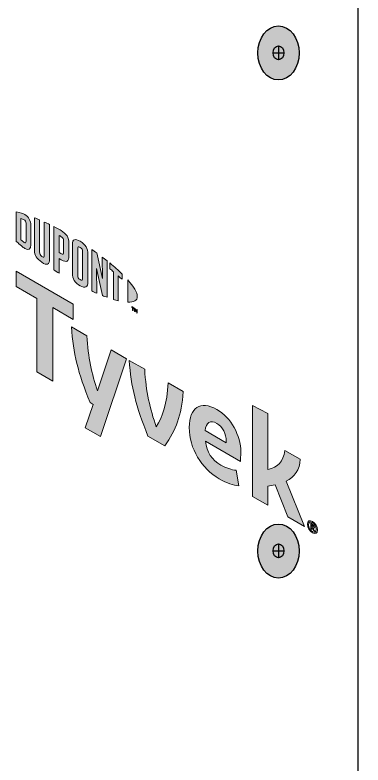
# Model space of a CAD drawing. Header units: inches. Extents: x -20.8 to 74.7, y -53.7 to 19.1.
# Drawn here: x -7.003 to -6.146, y -30.747 to -28.904 of the extents above; entities that cross this region are included whole.
import ezdxf

# ---------------------------------------------------------------- set-up
doc = ezdxf.new("R2010")
doc.units = ezdxf.units.IN
doc.header["$MEASUREMENT"] = 0
for name, color, linetype, lineweight in [('G-ANNO-TTLB', 7, 'Continuous', 0), ('LOGOS', 7, 'Continuous', 0), ('TYVEK', 7, 'Continuous', 0)]:
    doc.layers.add(name, color=color, linetype=linetype, lineweight=lineweight)

# ---------------------------------------------------------------- blocks, each defined once
blk = doc.blocks.new('Block_460')
at = {"layer": 'TYVEK', "color": 4, "lineweight": 25, "true_color": 0x00ffff}
for points in [[(-6.9343, -29.8619)], [(-6.9343, -30.3263)]]:
    blk.add_lwpolyline(points, dxfattribs=at)
blk = doc.blocks.new('Block_506')
at = {"layer": 'TYVEK', "true_color": 0x003b71, "transparency": 33554687}
h = blk.add_hatch(color=156, dxfattribs=at)
h.dxf.hatch_style = 2
edge = h.paths.add_edge_path()
edge.add_ellipse((-6.3545, -28.997), major_axis=(0, 0.0664), ratio=0.766948, start_angle=0, end_angle=360)
at = {"layer": 'TYVEK', "color": 252, "lineweight": 25, "true_color": 0x838484}
for p, q in [((-6.3681, -28.9966), (-6.341, -28.9966)), ((-6.3545, -28.9794), (-6.3545, -29.0137))]:
    blk.add_line(p, q, dxfattribs=at)
at = {"layer": 'TYVEK', "color": 18, "lineweight": 25, "true_color": 0x000000}
blk.add_ellipse((-6.3545, -28.997), major_axis=(0, 0.0664), ratio=0.766948, dxfattribs=at)
at = {"layer": 'TYVEK', "color": 252, "lineweight": 25, "true_color": 0x838484}
blk.add_ellipse((-6.3545, -28.9966), major_axis=(0, 0.0171), ratio=0.788846, dxfattribs=at)
blk = doc.blocks.new('Block_507')
at = {"layer": 'TYVEK', "true_color": 0x003b71, "transparency": 33554687}
h = blk.add_hatch(color=156, dxfattribs=at)
h.dxf.hatch_style = 2
edge = h.paths.add_edge_path()
edge.add_ellipse((-6.3545, -30.2213), major_axis=(0, 0.0664), ratio=0.766948, start_angle=0, end_angle=360)
at = {"layer": 'TYVEK', "color": 252, "lineweight": 25, "true_color": 0x838484}
for p, q in [((-6.3545, -30.2038), (-6.3545, -30.238)), ((-6.3681, -30.2209), (-6.341, -30.2209))]:
    blk.add_line(p, q, dxfattribs=at)
at = {"layer": 'TYVEK', "color": 18, "lineweight": 25, "true_color": 0x000000}
blk.add_ellipse((-6.3545, -30.2213), major_axis=(0, 0.0664), ratio=0.766948, dxfattribs=at)
at = {"layer": 'TYVEK', "color": 252, "lineweight": 25, "true_color": 0x838484}
blk.add_ellipse((-6.3545, -30.2209), major_axis=(0, 0.0171), ratio=0.788846, dxfattribs=at)
blk = doc.blocks.new('Block_501')
at = {"layer": 'TYVEK'}
for name in ['Block_506', 'Block_507']:
    blk.add_blockref(name, (0, 0), dxfattribs=at)
blk = doc.blocks.new('Block_833')
at = {"layer": 'LOGOS', "true_color": 0x838484, "transparency": 33554687}
h = blk.add_hatch(color=252, dxfattribs=at)
h.dxf.hatch_style = 2
edge = h.paths.add_edge_path()
edge.add_spline(control_points=[(-6.9758, -29.4599), (-6.9758, -29.4641), (-6.978, -29.4642), (-6.9806, -29.4627), (-6.9827, -29.4615), (-6.9858, -29.4588), (-6.9884, -29.4565), (-6.9884, -29.4565), (-6.9884, -29.4042), (-6.9884, -29.4042), (-6.9858, -29.4049), (-6.9827, -29.4058), (-6.9806, -29.407), (-6.978, -29.4085), (-6.9758, -29.4112), (-6.9758, -29.4154), (-6.9758, -29.4154), (-6.9758, -29.4599), (-6.9758, -29.4599)], knot_values=[0, 0, 0, 0, 1, 1, 1, 2, 2, 2, 3, 3, 3, 4, 4, 4, 5, 5, 5, 6, 6, 6, 6], degree=3, periodic=0)
edge = h.paths.add_edge_path()
edge.add_spline(control_points=[(-6.9789, -29.3943), (-6.983, -29.3919), (-6.989, -29.3899), (-6.9998, -29.3875), (-6.9998, -29.3875), (-6.9998, -29.4601), (-6.9998, -29.4601), (-6.9903, -29.4688), (-6.983, -29.475), (-6.9789, -29.4774), (-6.9694, -29.4829), (-6.964, -29.4793), (-6.964, -29.4685), (-6.964, -29.4685), (-6.964, -29.4204), (-6.964, -29.4204), (-6.964, -29.4096), (-6.9694, -29.3998), (-6.9789, -29.3943)], knot_values=[0, 0, 0, 0, 1, 1, 1, 2, 2, 2, 3, 3, 3, 4, 4, 4, 5, 5, 5, 6, 6, 6, 6], degree=3, periodic=0)
h = blk.add_hatch(color=252, dxfattribs=at)
h.dxf.hatch_style = 2
edge = h.paths.add_edge_path()
edge.add_spline(control_points=[(-6.9308, -29.4944), (-6.9308, -29.4986), (-6.932, -29.5005), (-6.9366, -29.4972), (-6.9411, -29.494), (-6.9423, -29.4911), (-6.9423, -29.4862), (-6.9423, -29.4862), (-6.9423, -29.4072), (-6.9423, -29.4072), (-6.9453, -29.4058), (-6.9519, -29.4031), (-6.9548, -29.4019), (-6.9548, -29.4019), (-6.9548, -29.4818), (-6.9548, -29.4818), (-6.9548, -29.4945), (-6.9494, -29.5026), (-6.9366, -29.5116), (-6.9249, -29.5199), (-6.9177, -29.5173), (-6.9177, -29.5031), (-6.9177, -29.5031), (-6.9177, -29.4187), (-6.9177, -29.4187), (-6.9202, -29.4175), (-6.9282, -29.4137), (-6.9308, -29.4125), (-6.9308, -29.4125), (-6.9308, -29.4944), (-6.9308, -29.4944)], knot_values=[0, 0, 0, 0, 1, 1, 1, 2, 2, 2, 3, 3, 3, 4, 4, 4, 5, 5, 5, 6, 6, 6, 7, 7, 7, 8, 8, 8, 9, 9, 9, 10, 10, 10, 10], degree=3, periodic=0)
h = blk.add_hatch(color=252, dxfattribs=at)
h.dxf.hatch_style = 2
edge = h.paths.add_edge_path()
edge.add_spline(control_points=[(-6.8833, -29.4871), (-6.8833, -29.4917), (-6.8847, -29.4932), (-6.89, -29.4901), (-6.89, -29.4901), (-6.8945, -29.4875), (-6.8945, -29.4875), (-6.8945, -29.4875), (-6.8945, -29.4456), (-6.8945, -29.4456), (-6.8925, -29.4466), (-6.8914, -29.4472), (-6.8902, -29.4479), (-6.8845, -29.4512), (-6.8833, -29.4544), (-6.8833, -29.4591), (-6.8833, -29.4591), (-6.8833, -29.4871), (-6.8833, -29.4871)], knot_values=[0, 0, 0, 0, 1, 1, 1, 2, 2, 2, 3, 3, 3, 4, 4, 4, 5, 5, 5, 6, 6, 6, 6], degree=3, periodic=0)
edge = h.paths.add_edge_path()
edge.add_spline(control_points=[(-6.8894, -29.4335), (-6.8917, -29.4322), (-6.9, -29.4278), (-6.9076, -29.4239), (-6.9076, -29.4239), (-6.9076, -29.5302), (-6.9076, -29.5302), (-6.905, -29.5318), (-6.8982, -29.5362), (-6.8945, -29.5384), (-6.8945, -29.5384), (-6.8945, -29.5023), (-6.8945, -29.5023), (-6.8945, -29.5023), (-6.8894, -29.5052), (-6.8894, -29.5052), (-6.8758, -29.513), (-6.8701, -29.5093), (-6.8701, -29.4958), (-6.8701, -29.4958), (-6.8701, -29.4645), (-6.8701, -29.4645), (-6.8701, -29.4513), (-6.8765, -29.441), (-6.8894, -29.4335)], knot_values=[0, 0, 0, 0, 1, 1, 1, 2, 2, 2, 3, 3, 3, 4, 4, 4, 5, 5, 5, 6, 6, 6, 7, 7, 7, 8, 8, 8, 8], degree=3, periodic=0)
h = blk.add_hatch(color=252, dxfattribs=at)
h.dxf.hatch_style = 2
edge = h.paths.add_edge_path()
edge.add_spline(control_points=[(-6.8367, -29.5511), (-6.8367, -29.5553), (-6.838, -29.5568), (-6.8426, -29.5542), (-6.8473, -29.5517), (-6.8486, -29.5486), (-6.8486, -29.5442), (-6.8486, -29.5442), (-6.8486, -29.478), (-6.8486, -29.478), (-6.8486, -29.4736), (-6.8473, -29.4719), (-6.8426, -29.4748), (-6.838, -29.4777), (-6.8367, -29.4806), (-6.8367, -29.4848), (-6.8367, -29.4848), (-6.8367, -29.5511), (-6.8367, -29.5511)], knot_values=[0, 0, 0, 0, 1, 1, 1, 2, 2, 2, 3, 3, 3, 4, 4, 4, 5, 5, 5, 6, 6, 6, 6], degree=3, periodic=0)
edge = h.paths.add_edge_path()
edge.add_spline(control_points=[(-6.8426, -29.46), (-6.8546, -29.4523), (-6.8618, -29.4543), (-6.8618, -29.4683), (-6.8618, -29.4683), (-6.8618, -29.5378), (-6.8618, -29.5378), (-6.8618, -29.5526), (-6.8553, -29.5625), (-6.8426, -29.5692), (-6.8301, -29.5758), (-6.8236, -29.5741), (-6.8236, -29.5584), (-6.8236, -29.5584), (-6.8236, -29.492), (-6.8236, -29.492), (-6.8236, -29.477), (-6.8295, -29.4683), (-6.8426, -29.46)], knot_values=[0, 0, 0, 0, 1, 1, 1, 2, 2, 2, 3, 3, 3, 4, 4, 4, 5, 5, 5, 6, 6, 6, 6], degree=3, periodic=0)
h = blk.add_hatch(color=252, dxfattribs=at)
h.dxf.hatch_style = 2
edge = h.paths.add_edge_path()
edge.add_spline(control_points=[(-6.7874, -29.551), (-6.7874, -29.551), (-6.8019, -29.4886), (-6.8019, -29.4886), (-6.8058, -29.4858), (-6.8105, -29.4824), (-6.8142, -29.4799), (-6.8142, -29.4799), (-6.8142, -29.5819), (-6.8142, -29.5819), (-6.8116, -29.5831), (-6.8051, -29.5861), (-6.8017, -29.5875), (-6.8017, -29.5875), (-6.8027, -29.5268), (-6.8027, -29.5268), (-6.8027, -29.5268), (-6.7874, -29.5934), (-6.7874, -29.5934), (-6.7842, -29.5947), (-6.7794, -29.5965), (-6.7763, -29.5976), (-6.7763, -29.5976), (-6.7763, -29.508), (-6.7763, -29.508), (-6.7795, -29.5054), (-6.7855, -29.5008), (-6.7883, -29.4987), (-6.7883, -29.4987), (-6.7874, -29.551), (-6.7874, -29.551)], knot_values=[0, 0, 0, 0, 1, 1, 1, 2, 2, 2, 3, 3, 3, 4, 4, 4, 5, 5, 5, 6, 6, 6, 7, 7, 7, 8, 8, 8, 9, 9, 9, 10, 10, 10, 10], degree=3, periodic=0)
h = blk.add_hatch(color=252, dxfattribs=at)
h.dxf.hatch_style = 2
edge = h.paths.add_edge_path()
edge.add_spline(control_points=[(-6.7698, -29.5274), (-6.7666, -29.5299), (-6.7634, -29.5325), (-6.7603, -29.5351), (-6.7603, -29.5351), (-6.7603, -29.6029), (-6.7603, -29.6029), (-6.7575, -29.6038), (-6.7522, -29.6052), (-6.7487, -29.6061), (-6.7487, -29.6061), (-6.7487, -29.545), (-6.7487, -29.545), (-6.7453, -29.548), (-6.7421, -29.5508), (-6.7392, -29.5534), (-6.7392, -29.5534), (-6.7392, -29.5404), (-6.7392, -29.5404), (-6.7484, -29.5314), (-6.7583, -29.5227), (-6.7698, -29.5132), (-6.7698, -29.5132), (-6.7698, -29.5274), (-6.7698, -29.5274)], knot_values=[0, 0, 0, 0, 1, 1, 1, 2, 2, 2, 3, 3, 3, 4, 4, 4, 5, 5, 5, 6, 6, 6, 7, 7, 7, 8, 8, 8, 8], degree=3, periodic=0)
h = blk.add_hatch(color=252, dxfattribs=at)
h.dxf.hatch_style = 2
edge = h.paths.add_edge_path()
edge.add_spline(control_points=[(-6.7019, -29.5956), (-6.7019, -29.6057), (-6.7104, -29.6102), (-6.7252, -29.6097), (-6.7252, -29.6097), (-6.7252, -29.5549), (-6.7252, -29.5549), (-6.7104, -29.5715), (-6.7019, -29.5857), (-6.7019, -29.5956)], knot_values=[0, 0, 0, 0, 1, 1, 1, 2, 2, 2, 3, 3, 3, 3], degree=3, periodic=0)
h = blk.add_hatch(color=252, dxfattribs=at)
h.dxf.hatch_style = 2
edge = h.paths.add_edge_path()
edge.add_spline(control_points=[(-6.7088, -29.6246), (-6.7088, -29.6246), (-6.7074, -29.6254), (-6.7074, -29.6254), (-6.7074, -29.6254), (-6.7053, -29.6304), (-6.7053, -29.6304), (-6.7053, -29.6304), (-6.7032, -29.6278), (-6.7032, -29.6278), (-6.7032, -29.6278), (-6.7019, -29.6286), (-6.7019, -29.6286), (-6.7019, -29.6286), (-6.7019, -29.6365), (-6.7019, -29.6365), (-6.7019, -29.6365), (-6.7031, -29.6358), (-6.7031, -29.6358), (-6.7031, -29.6358), (-6.7031, -29.6301), (-6.7031, -29.6301), (-6.7031, -29.6301), (-6.7053, -29.6327), (-6.7053, -29.6327), (-6.7053, -29.6327), (-6.7054, -29.6326), (-6.7054, -29.6326), (-6.7054, -29.6326), (-6.7075, -29.6276), (-6.7075, -29.6276), (-6.7075, -29.6276), (-6.7075, -29.6332), (-6.7075, -29.6332), (-6.7075, -29.6332), (-6.7088, -29.6325), (-6.7088, -29.6325), (-6.7088, -29.6325), (-6.7088, -29.6246), (-6.7088, -29.6246)], knot_values=[0, 0, 0, 0, 1, 1, 1, 2, 2, 2, 3, 3, 3, 4, 4, 4, 5, 5, 5, 6, 6, 6, 7, 7, 7, 8, 8, 8, 9, 9, 9, 10, 10, 10, 11, 11, 11, 12, 12, 12, 13, 13, 13, 13], degree=3, periodic=0)
edge = h.paths.add_edge_path()
edge.add_spline(control_points=[(-6.7137, -29.6231), (-6.7137, -29.6231), (-6.7158, -29.6219), (-6.7158, -29.6219), (-6.7158, -29.6219), (-6.7158, -29.6205), (-6.7158, -29.6205), (-6.7158, -29.6205), (-6.7103, -29.6237), (-6.7103, -29.6237), (-6.7103, -29.6237), (-6.7103, -29.6251), (-6.7103, -29.6251), (-6.7103, -29.6251), (-6.7124, -29.6239), (-6.7124, -29.6239), (-6.7124, -29.6239), (-6.7124, -29.6304), (-6.7124, -29.6304), (-6.7124, -29.6304), (-6.7137, -29.6297), (-6.7137, -29.6297), (-6.7137, -29.6297), (-6.7137, -29.6231), (-6.7137, -29.6231)], knot_values=[0, 0, 0, 0, 1, 1, 1, 2, 2, 2, 3, 3, 3, 4, 4, 4, 5, 5, 5, 6, 6, 6, 7, 7, 7, 8, 8, 8, 8], degree=3, periodic=0)
at = {"layer": 'LOGOS'}
for points, knots in [([(-6.9789, -29.3943), (-6.983, -29.3919), (-6.989, -29.3899), (-6.9998, -29.3875), (-6.9998, -29.3875), (-6.9998, -29.4601), (-6.9998, -29.4601), (-6.9903, -29.4688), (-6.983, -29.475), (-6.9789, -29.4774), (-6.9694, -29.4829), (-6.964, -29.4793), (-6.964, -29.4685), (-6.964, -29.4685), (-6.964, -29.4204), (-6.964, -29.4204), (-6.964, -29.4096), (-6.9694, -29.3998), (-6.9789, -29.3943)], [0, 0, 0, 0, 1, 1, 1, 2, 2, 2, 3, 3, 3, 4, 4, 4, 5, 5, 5, 6, 6, 6, 6]), ([(-6.9308, -29.4944), (-6.9308, -29.4986), (-6.932, -29.5005), (-6.9366, -29.4972), (-6.9411, -29.494), (-6.9423, -29.4911), (-6.9423, -29.4862), (-6.9423, -29.4862), (-6.9423, -29.4072), (-6.9423, -29.4072), (-6.9453, -29.4058), (-6.9519, -29.4031), (-6.9548, -29.4019), (-6.9548, -29.4019), (-6.9548, -29.4818), (-6.9548, -29.4818), (-6.9548, -29.4945), (-6.9494, -29.5026), (-6.9366, -29.5116), (-6.9249, -29.5199), (-6.9177, -29.5173), (-6.9177, -29.5031), (-6.9177, -29.5031), (-6.9177, -29.4187), (-6.9177, -29.4187), (-6.9202, -29.4175), (-6.9282, -29.4137), (-6.9308, -29.4125), (-6.9308, -29.4125), (-6.9308, -29.4944), (-6.9308, -29.4944)], [0, 0, 0, 0, 1, 1, 1, 2, 2, 2, 3, 3, 3, 4, 4, 4, 5, 5, 5, 6, 6, 6, 7, 7, 7, 8, 8, 8, 9, 9, 9, 10, 10, 10, 10]), ([(-6.9758, -29.4599), (-6.9758, -29.4641), (-6.978, -29.4642), (-6.9806, -29.4627), (-6.9827, -29.4615), (-6.9858, -29.4588), (-6.9884, -29.4565), (-6.9884, -29.4565), (-6.9884, -29.4042), (-6.9884, -29.4042), (-6.9858, -29.4049), (-6.9827, -29.4058), (-6.9806, -29.407), (-6.978, -29.4085), (-6.9758, -29.4112), (-6.9758, -29.4154), (-6.9758, -29.4154), (-6.9758, -29.4599), (-6.9758, -29.4599)], [0, 0, 0, 0, 1, 1, 1, 2, 2, 2, 3, 3, 3, 4, 4, 4, 5, 5, 5, 6, 6, 6, 6]), ([(-6.8894, -29.4335), (-6.8917, -29.4322), (-6.9, -29.4278), (-6.9076, -29.4239), (-6.9076, -29.4239), (-6.9076, -29.5302), (-6.9076, -29.5302), (-6.905, -29.5318), (-6.8982, -29.5362), (-6.8945, -29.5384), (-6.8945, -29.5384), (-6.8945, -29.5023), (-6.8945, -29.5023), (-6.8945, -29.5023), (-6.8894, -29.5052), (-6.8894, -29.5052), (-6.8758, -29.513), (-6.8701, -29.5093), (-6.8701, -29.4958), (-6.8701, -29.4958), (-6.8701, -29.4645), (-6.8701, -29.4645), (-6.8701, -29.4513), (-6.8765, -29.441), (-6.8894, -29.4335)], [0, 0, 0, 0, 1, 1, 1, 2, 2, 2, 3, 3, 3, 4, 4, 4, 5, 5, 5, 6, 6, 6, 7, 7, 7, 8, 8, 8, 8]), ([(-6.8833, -29.4871), (-6.8833, -29.4917), (-6.8847, -29.4932), (-6.89, -29.4901), (-6.89, -29.4901), (-6.8945, -29.4875), (-6.8945, -29.4875), (-6.8945, -29.4875), (-6.8945, -29.4456), (-6.8945, -29.4456), (-6.8925, -29.4466), (-6.8914, -29.4472), (-6.8902, -29.4479), (-6.8845, -29.4512), (-6.8833, -29.4544), (-6.8833, -29.4591), (-6.8833, -29.4591), (-6.8833, -29.4871), (-6.8833, -29.4871)], [0, 0, 0, 0, 1, 1, 1, 2, 2, 2, 3, 3, 3, 4, 4, 4, 5, 5, 5, 6, 6, 6, 6]), ([(-6.8426, -29.46), (-6.8546, -29.4523), (-6.8618, -29.4543), (-6.8618, -29.4683), (-6.8618, -29.4683), (-6.8618, -29.5378), (-6.8618, -29.5378), (-6.8618, -29.5526), (-6.8553, -29.5625), (-6.8426, -29.5692), (-6.8301, -29.5758), (-6.8236, -29.5741), (-6.8236, -29.5584), (-6.8236, -29.5584), (-6.8236, -29.492), (-6.8236, -29.492), (-6.8236, -29.477), (-6.8295, -29.4683), (-6.8426, -29.46)], [0, 0, 0, 0, 1, 1, 1, 2, 2, 2, 3, 3, 3, 4, 4, 4, 5, 5, 5, 6, 6, 6, 6]), ([(-6.8367, -29.5511), (-6.8367, -29.5553), (-6.838, -29.5568), (-6.8426, -29.5542), (-6.8473, -29.5517), (-6.8486, -29.5486), (-6.8486, -29.5442), (-6.8486, -29.5442), (-6.8486, -29.478), (-6.8486, -29.478), (-6.8486, -29.4736), (-6.8473, -29.4719), (-6.8426, -29.4748), (-6.838, -29.4777), (-6.8367, -29.4806), (-6.8367, -29.4848), (-6.8367, -29.4848), (-6.8367, -29.5511), (-6.8367, -29.5511)], [0, 0, 0, 0, 1, 1, 1, 2, 2, 2, 3, 3, 3, 4, 4, 4, 5, 5, 5, 6, 6, 6, 6]), ([(-6.7874, -29.551), (-6.7874, -29.551), (-6.8019, -29.4886), (-6.8019, -29.4886), (-6.8058, -29.4858), (-6.8105, -29.4824), (-6.8142, -29.4799), (-6.8142, -29.4799), (-6.8142, -29.5819), (-6.8142, -29.5819), (-6.8116, -29.5831), (-6.8051, -29.5861), (-6.8017, -29.5875), (-6.8017, -29.5875), (-6.8027, -29.5268), (-6.8027, -29.5268), (-6.8027, -29.5268), (-6.7874, -29.5934), (-6.7874, -29.5934), (-6.7842, -29.5947), (-6.7794, -29.5965), (-6.7763, -29.5976), (-6.7763, -29.5976), (-6.7763, -29.508), (-6.7763, -29.508), (-6.7795, -29.5054), (-6.7855, -29.5008), (-6.7883, -29.4987), (-6.7883, -29.4987), (-6.7874, -29.551), (-6.7874, -29.551)], [0, 0, 0, 0, 1, 1, 1, 2, 2, 2, 3, 3, 3, 4, 4, 4, 5, 5, 5, 6, 6, 6, 7, 7, 7, 8, 8, 8, 9, 9, 9, 10, 10, 10, 10]), ([(-6.7698, -29.5274), (-6.7666, -29.5299), (-6.7634, -29.5325), (-6.7603, -29.5351), (-6.7603, -29.5351), (-6.7603, -29.6029), (-6.7603, -29.6029), (-6.7575, -29.6038), (-6.7522, -29.6052), (-6.7487, -29.6061), (-6.7487, -29.6061), (-6.7487, -29.545), (-6.7487, -29.545), (-6.7453, -29.548), (-6.7421, -29.5508), (-6.7392, -29.5534), (-6.7392, -29.5534), (-6.7392, -29.5404), (-6.7392, -29.5404), (-6.7484, -29.5314), (-6.7583, -29.5227), (-6.7698, -29.5132), (-6.7698, -29.5132), (-6.7698, -29.5274), (-6.7698, -29.5274)], [0, 0, 0, 0, 1, 1, 1, 2, 2, 2, 3, 3, 3, 4, 4, 4, 5, 5, 5, 6, 6, 6, 7, 7, 7, 8, 8, 8, 8]), ([(-6.7019, -29.5956), (-6.7019, -29.6057), (-6.7104, -29.6102), (-6.7252, -29.6097), (-6.7252, -29.6097), (-6.7252, -29.5549), (-6.7252, -29.5549), (-6.7104, -29.5715), (-6.7019, -29.5857), (-6.7019, -29.5956)], [0, 0, 0, 0, 1, 1, 1, 2, 2, 2, 3, 3, 3, 3]), ([(-6.7137, -29.6231), (-6.7137, -29.6231), (-6.7158, -29.6219), (-6.7158, -29.6219), (-6.7158, -29.6219), (-6.7158, -29.6205), (-6.7158, -29.6205), (-6.7158, -29.6205), (-6.7103, -29.6237), (-6.7103, -29.6237), (-6.7103, -29.6237), (-6.7103, -29.6251), (-6.7103, -29.6251), (-6.7103, -29.6251), (-6.7124, -29.6239), (-6.7124, -29.6239), (-6.7124, -29.6239), (-6.7124, -29.6304), (-6.7124, -29.6304), (-6.7124, -29.6304), (-6.7137, -29.6297), (-6.7137, -29.6297), (-6.7137, -29.6297), (-6.7137, -29.6231), (-6.7137, -29.6231)], [0, 0, 0, 0, 1, 1, 1, 2, 2, 2, 3, 3, 3, 4, 4, 4, 5, 5, 5, 6, 6, 6, 7, 7, 7, 8, 8, 8, 8]), ([(-6.7088, -29.6246), (-6.7088, -29.6246), (-6.7074, -29.6254), (-6.7074, -29.6254), (-6.7074, -29.6254), (-6.7053, -29.6304), (-6.7053, -29.6304), (-6.7053, -29.6304), (-6.7032, -29.6278), (-6.7032, -29.6278), (-6.7032, -29.6278), (-6.7019, -29.6286), (-6.7019, -29.6286), (-6.7019, -29.6286), (-6.7019, -29.6365), (-6.7019, -29.6365), (-6.7019, -29.6365), (-6.7031, -29.6358), (-6.7031, -29.6358), (-6.7031, -29.6358), (-6.7031, -29.6301), (-6.7031, -29.6301), (-6.7031, -29.6301), (-6.7053, -29.6327), (-6.7053, -29.6327), (-6.7053, -29.6327), (-6.7054, -29.6326), (-6.7054, -29.6326), (-6.7054, -29.6326), (-6.7075, -29.6276), (-6.7075, -29.6276), (-6.7075, -29.6276), (-6.7075, -29.6332), (-6.7075, -29.6332), (-6.7075, -29.6332), (-6.7088, -29.6325), (-6.7088, -29.6325), (-6.7088, -29.6325), (-6.7088, -29.6246), (-6.7088, -29.6246)], [0, 0, 0, 0, 1, 1, 1, 2, 2, 2, 3, 3, 3, 4, 4, 4, 5, 5, 5, 6, 6, 6, 7, 7, 7, 8, 8, 8, 9, 9, 9, 10, 10, 10, 11, 11, 11, 12, 12, 12, 13, 13, 13, 13])]:
    blk.add_open_spline(points, degree=3, knots=knots, dxfattribs=at)
blk = doc.blocks.new('Block_837')
at = {"layer": 'LOGOS', "true_color": 0x838484, "transparency": 33554687}
h = blk.add_hatch(color=252, dxfattribs=at)
h.dxf.hatch_style = 2
h.paths.add_polyline_path([(-6.8595, -29.6141), (-6.9998, -29.5331), (-6.9998, -29.5712), (-6.9491, -29.6004), (-6.9491, -29.7809), (-6.9102, -29.8034), (-6.9102, -29.6229), (-6.8595, -29.6522)])
h = blk.add_hatch(color=252, dxfattribs=at)
h.dxf.hatch_style = 2
edge = h.paths.add_edge_path()
edge.add_spline(control_points=[(-6.6263, -29.8077), (-6.6288, -29.8597), (-6.6391, -29.89), (-6.6552, -29.916), (-6.6707, -29.8717), (-6.6808, -29.8297), (-6.6838, -29.7746), (-6.6838, -29.7746), (-6.7217, -29.7527), (-6.7217, -29.7527), (-6.7176, -29.8178), (-6.7053, -29.8652), (-6.6759, -29.9387), (-6.6759, -29.9387), (-6.6342, -29.9628), (-6.6342, -29.9628), (-6.6059, -29.9226), (-6.5942, -29.8891), (-6.5887, -29.8294), (-6.5887, -29.8294), (-6.6263, -29.8077), (-6.6263, -29.8077)], knot_values=[0, 0, 0, 0, 1, 1, 1, 2, 2, 2, 3, 3, 3, 4, 4, 4, 5, 5, 5, 6, 6, 6, 7, 7, 7, 7], degree=3, periodic=0)
h = blk.add_hatch(color=252, dxfattribs=at)
h.dxf.hatch_style = 2
edge = h.paths.add_edge_path()
edge.add_spline(control_points=[(-6.5351, -29.9251), (-6.5351, -29.9251), (-6.4833, -29.9549), (-6.4833, -29.9549), (-6.4833, -29.9549), (-6.4833, -29.9512), (-6.4833, -29.9512), (-6.4833, -29.9337), (-6.4915, -29.9162), (-6.5065, -29.9075), (-6.5223, -29.8984), (-6.5326, -29.9052), (-6.5351, -29.9251)], knot_values=[0, 0, 0, 0, 1, 1, 1, 2, 2, 2, 3, 3, 3, 4, 4, 4, 4], degree=3, periodic=0)
edge = h.paths.add_edge_path()
edge.add_spline(control_points=[(-6.4525, -30.0608), (-6.4645, -30.0601), (-6.4822, -30.0543), (-6.5002, -30.0439), (-6.5441, -30.0186), (-6.574, -29.9694), (-6.574, -29.9176), (-6.574, -29.8679), (-6.5465, -29.8501), (-6.5065, -29.8732), (-6.4708, -29.8938), (-6.4473, -29.9364), (-6.4473, -29.9782), (-6.4473, -29.9876), (-6.4479, -29.9954), (-6.4484, -30.0013), (-6.4484, -30.0013), (-6.5345, -29.9516), (-6.5345, -29.9516), (-6.531, -29.9786), (-6.5182, -29.9973), (-6.4964, -30.0099), (-6.483, -30.0176), (-6.4702, -30.0215), (-6.4585, -30.0227), (-6.4585, -30.0227), (-6.4525, -30.0608), (-6.4525, -30.0608)], knot_values=[0, 0, 0, 0, 1, 1, 1, 2, 2, 2, 3, 3, 3, 4, 4, 4, 5, 5, 5, 6, 6, 6, 7, 7, 7, 8, 8, 8, 9, 9, 9, 9], degree=3, periodic=0)
h = blk.add_hatch(color=252, dxfattribs=at)
h.dxf.hatch_style = 2
edge = h.paths.add_edge_path()
edge.add_spline(control_points=[(-6.3359, -30.0497), (-6.3359, -30.0497), (-6.2907, -30.1611), (-6.2907, -30.1611), (-6.2907, -30.1611), (-6.3316, -30.1375), (-6.3316, -30.1375), (-6.3316, -30.1375), (-6.3629, -30.0585), (-6.3629, -30.0585), (-6.3686, -30.0599), (-6.3746, -30.0611), (-6.3811, -30.062), (-6.3811, -30.062), (-6.3811, -30.1089), (-6.3811, -30.1089), (-6.3811, -30.1089), (-6.4187, -30.0872), (-6.4187, -30.0872), (-6.4187, -30.0872), (-6.4187, -29.8633), (-6.4187, -29.8633), (-6.4187, -29.8633), (-6.3811, -29.8828), (-6.3811, -29.8828), (-6.3811, -29.8828), (-6.3811, -30.0205), (-6.3811, -30.0205), (-6.3555, -30.0162), (-6.343, -30.0016), (-6.3387, -29.9738), (-6.3387, -29.9738), (-6.3013, -29.9954), (-6.3013, -29.9954), (-6.3022, -30.0218), (-6.3141, -30.0389), (-6.3359, -30.0497)], knot_values=[0, 0, 0, 0, 1, 1, 1, 2, 2, 2, 3, 3, 3, 4, 4, 4, 5, 5, 5, 6, 6, 6, 7, 7, 7, 8, 8, 8, 9, 9, 9, 10, 10, 10, 11, 11, 11, 12, 12, 12, 12], degree=3, periodic=0)
at = {"layer": 'LOGOS'}
blk.add_lwpolyline([(-6.8595, -29.6141), (-6.9998, -29.5331), (-6.9998, -29.5712), (-6.9491, -29.6004), (-6.9491, -29.7809), (-6.9102, -29.8034), (-6.9102, -29.6229), (-6.8595, -29.6522)], close=True, dxfattribs=at)
for points, knots in [([(-6.6263, -29.8077), (-6.6288, -29.8597), (-6.6391, -29.89), (-6.6552, -29.916), (-6.6707, -29.8717), (-6.6808, -29.8297), (-6.6838, -29.7746), (-6.6838, -29.7746), (-6.7217, -29.7527), (-6.7217, -29.7527), (-6.7176, -29.8178), (-6.7053, -29.8652), (-6.6759, -29.9387), (-6.6759, -29.9387), (-6.6342, -29.9628), (-6.6342, -29.9628), (-6.6059, -29.9226), (-6.5942, -29.8891), (-6.5887, -29.8294), (-6.5887, -29.8294), (-6.6263, -29.8077), (-6.6263, -29.8077)], [0, 0, 0, 0, 1, 1, 1, 2, 2, 2, 3, 3, 3, 4, 4, 4, 5, 5, 5, 6, 6, 6, 7, 7, 7, 7]), ([(-6.4525, -30.0608), (-6.4645, -30.0601), (-6.4822, -30.0543), (-6.5002, -30.0439), (-6.5441, -30.0186), (-6.574, -29.9694), (-6.574, -29.9176), (-6.574, -29.8679), (-6.5465, -29.8501), (-6.5065, -29.8732), (-6.4708, -29.8938), (-6.4473, -29.9364), (-6.4473, -29.9782), (-6.4473, -29.9876), (-6.4479, -29.9954), (-6.4484, -30.0013), (-6.4484, -30.0013), (-6.5345, -29.9516), (-6.5345, -29.9516), (-6.531, -29.9786), (-6.5182, -29.9973), (-6.4964, -30.0099), (-6.483, -30.0176), (-6.4702, -30.0215), (-6.4585, -30.0227), (-6.4585, -30.0227), (-6.4525, -30.0608), (-6.4525, -30.0608)], [0, 0, 0, 0, 1, 1, 1, 2, 2, 2, 3, 3, 3, 4, 4, 4, 5, 5, 5, 6, 6, 6, 7, 7, 7, 8, 8, 8, 9, 9, 9, 9]), ([(-6.3359, -30.0497), (-6.3359, -30.0497), (-6.2907, -30.1611), (-6.2907, -30.1611), (-6.2907, -30.1611), (-6.3316, -30.1375), (-6.3316, -30.1375), (-6.3316, -30.1375), (-6.3629, -30.0585), (-6.3629, -30.0585), (-6.3686, -30.0599), (-6.3746, -30.0611), (-6.3811, -30.062), (-6.3811, -30.062), (-6.3811, -30.1089), (-6.3811, -30.1089), (-6.3811, -30.1089), (-6.4187, -30.0872), (-6.4187, -30.0872), (-6.4187, -30.0872), (-6.4187, -29.8633), (-6.4187, -29.8633), (-6.4187, -29.8633), (-6.3811, -29.8828), (-6.3811, -29.8828), (-6.3811, -29.8828), (-6.3811, -30.0205), (-6.3811, -30.0205), (-6.3555, -30.0162), (-6.343, -30.0016), (-6.3387, -29.9738), (-6.3387, -29.9738), (-6.3013, -29.9954), (-6.3013, -29.9954), (-6.3022, -30.0218), (-6.3141, -30.0389), (-6.3359, -30.0497)], [0, 0, 0, 0, 1, 1, 1, 2, 2, 2, 3, 3, 3, 4, 4, 4, 5, 5, 5, 6, 6, 6, 7, 7, 7, 8, 8, 8, 9, 9, 9, 10, 10, 10, 11, 11, 11, 12, 12, 12, 12]), ([(-6.5351, -29.9251), (-6.5351, -29.9251), (-6.4833, -29.9549), (-6.4833, -29.9549), (-6.4833, -29.9549), (-6.4833, -29.9512), (-6.4833, -29.9512), (-6.4833, -29.9337), (-6.4915, -29.9162), (-6.5065, -29.9075), (-6.5223, -29.8984), (-6.5326, -29.9052), (-6.5351, -29.9251)], [0, 0, 0, 0, 1, 1, 1, 2, 2, 2, 3, 3, 3, 4, 4, 4, 4])]:
    blk.add_open_spline(points, degree=3, knots=knots, dxfattribs=at)
blk = doc.blocks.new('Block_836')
at = {"layer": 'LOGOS', "true_color": 0x838484, "transparency": 33554687}
h = blk.add_hatch(color=252, dxfattribs=at)
h.dxf.hatch_style = 2
edge = h.paths.add_edge_path()
edge.add_spline(control_points=[(-6.7659, -29.7271), (-6.7659, -29.7271), (-6.7997, -29.8278), (-6.7997, -29.8278), (-6.814, -29.7857), (-6.8233, -29.745), (-6.8262, -29.6923), (-6.8262, -29.6923), (-6.8641, -29.6705), (-6.8641, -29.6705), (-6.86, -29.7356), (-6.8477, -29.783), (-6.8183, -29.8565), (-6.8183, -29.8565), (-6.8107, -29.8608), (-6.8107, -29.8608), (-6.8107, -29.8608), (-6.83, -29.9184), (-6.83, -29.9184), (-6.83, -29.9184), (-6.7924, -29.9401), (-6.7924, -29.9401), (-6.7924, -29.9401), (-6.7283, -29.7488), (-6.7283, -29.7488), (-6.7283, -29.7488), (-6.7659, -29.7271), (-6.7659, -29.7271)], knot_values=[0, 0, 0, 0, 1, 1, 1, 2, 2, 2, 3, 3, 3, 4, 4, 4, 5, 5, 5, 6, 6, 6, 7, 7, 7, 8, 8, 8, 9, 9, 9, 9], degree=3, periodic=0)
at = {"layer": 'LOGOS'}
blk.add_open_spline([(-6.7659, -29.7271), (-6.7659, -29.7271), (-6.7997, -29.8278), (-6.7997, -29.8278), (-6.814, -29.7857), (-6.8233, -29.745), (-6.8262, -29.6923), (-6.8262, -29.6923), (-6.8641, -29.6705), (-6.8641, -29.6705), (-6.86, -29.7356), (-6.8477, -29.783), (-6.8183, -29.8565), (-6.8183, -29.8565), (-6.8107, -29.8608), (-6.8107, -29.8608), (-6.8107, -29.8608), (-6.83, -29.9184), (-6.83, -29.9184), (-6.83, -29.9184), (-6.7924, -29.9401), (-6.7924, -29.9401), (-6.7924, -29.9401), (-6.7283, -29.7488), (-6.7283, -29.7488), (-6.7283, -29.7488), (-6.7659, -29.7271), (-6.7659, -29.7271)], degree=3, knots=[0, 0, 0, 0, 1, 1, 1, 2, 2, 2, 3, 3, 3, 4, 4, 4, 5, 5, 5, 6, 6, 6, 7, 7, 7, 8, 8, 8, 9, 9, 9, 9], dxfattribs=at)
blk.add_blockref('Block_837', (0, 0), dxfattribs=at)
blk = doc.blocks.new('Block_838')
at = {"layer": 'LOGOS', "true_color": 0x838484, "transparency": 33554687}
h = blk.add_hatch(color=252, dxfattribs=at)
h.dxf.hatch_style = 2
edge = h.paths.add_edge_path()
edge.add_spline(control_points=[(-6.2727, -30.1568), (-6.2727, -30.1568), (-6.2727, -30.1609), (-6.2727, -30.1609), (-6.2727, -30.1609), (-6.2711, -30.1618), (-6.2711, -30.1618), (-6.2696, -30.1626), (-6.2688, -30.1626), (-6.2688, -30.1611), (-6.2688, -30.1595), (-6.2696, -30.1585), (-6.2711, -30.1577), (-6.2711, -30.1577), (-6.2727, -30.1568), (-6.2727, -30.1568)], knot_values=[0, 0, 0, 0, 1, 1, 1, 2, 2, 2, 3, 3, 3, 4, 4, 4, 5, 5, 5, 5], degree=3, periodic=0)
edge = h.paths.add_edge_path()
edge.add_spline(control_points=[(-6.2753, -30.1526), (-6.2753, -30.1526), (-6.2711, -30.1551), (-6.2711, -30.1551), (-6.2678, -30.157), (-6.2662, -30.1597), (-6.2662, -30.1626), (-6.2662, -30.1645), (-6.267, -30.1655), (-6.2686, -30.1653), (-6.2678, -30.1675), (-6.2667, -30.1699), (-6.2654, -30.1725), (-6.2654, -30.1725), (-6.2685, -30.1707), (-6.2685, -30.1707), (-6.2697, -30.1683), (-6.2706, -30.1663), (-6.2713, -30.1642), (-6.2713, -30.1642), (-6.2727, -30.1634), (-6.2727, -30.1634), (-6.2727, -30.1634), (-6.2727, -30.1683), (-6.2727, -30.1683), (-6.2727, -30.1683), (-6.2753, -30.1668), (-6.2753, -30.1668), (-6.2753, -30.1668), (-6.2753, -30.1526), (-6.2753, -30.1526)], knot_values=[0, 0, 0, 0, 1, 1, 1, 2, 2, 2, 3, 3, 3, 4, 4, 4, 5, 5, 5, 6, 6, 6, 7, 7, 7, 8, 8, 8, 9, 9, 9, 10, 10, 10, 10], degree=3, periodic=0)
edge = h.paths.add_edge_path()
edge.add_spline(control_points=[(-6.271, -30.1515), (-6.2769, -30.1481), (-6.2803, -30.1501), (-6.2803, -30.1571), (-6.2803, -30.1642), (-6.2769, -30.17), (-6.271, -30.1734), (-6.2651, -30.1768), (-6.2617, -30.175), (-6.2617, -30.1679), (-6.2617, -30.1608), (-6.2651, -30.1549), (-6.271, -30.1515)], knot_values=[0, 0, 0, 0, 1, 1, 1, 2, 2, 2, 3, 3, 3, 4, 4, 4, 4], degree=3, periodic=0)
edge = h.paths.add_edge_path()
edge.add_spline(control_points=[(-6.271, -30.1487), (-6.2637, -30.1529), (-6.2588, -30.1611), (-6.2588, -30.1695), (-6.2588, -30.1779), (-6.2637, -30.1804), (-6.271, -30.1762), (-6.2784, -30.1719), (-6.2831, -30.1639), (-6.2831, -30.1555), (-6.2831, -30.1471), (-6.2783, -30.1445), (-6.271, -30.1487)], knot_values=[0, 0, 0, 0, 1, 1, 1, 2, 2, 2, 3, 3, 3, 4, 4, 4, 4], degree=3, periodic=0)
at = {"layer": 'LOGOS'}
for points, knots in [([(-6.271, -30.1487), (-6.2637, -30.1529), (-6.2588, -30.1611), (-6.2588, -30.1695), (-6.2588, -30.1779), (-6.2637, -30.1804), (-6.271, -30.1762), (-6.2784, -30.1719), (-6.2831, -30.1639), (-6.2831, -30.1555), (-6.2831, -30.1471), (-6.2783, -30.1445), (-6.271, -30.1487)], [0, 0, 0, 0, 1, 1, 1, 2, 2, 2, 3, 3, 3, 4, 4, 4, 4]), ([(-6.271, -30.1515), (-6.2769, -30.1481), (-6.2803, -30.1501), (-6.2803, -30.1571), (-6.2803, -30.1642), (-6.2769, -30.17), (-6.271, -30.1734), (-6.2651, -30.1768), (-6.2617, -30.175), (-6.2617, -30.1679), (-6.2617, -30.1608), (-6.2651, -30.1549), (-6.271, -30.1515)], [0, 0, 0, 0, 1, 1, 1, 2, 2, 2, 3, 3, 3, 4, 4, 4, 4]), ([(-6.2753, -30.1526), (-6.2753, -30.1526), (-6.2711, -30.1551), (-6.2711, -30.1551), (-6.2678, -30.157), (-6.2662, -30.1597), (-6.2662, -30.1626), (-6.2662, -30.1645), (-6.267, -30.1655), (-6.2686, -30.1653), (-6.2678, -30.1675), (-6.2667, -30.1699), (-6.2654, -30.1725), (-6.2654, -30.1725), (-6.2685, -30.1707), (-6.2685, -30.1707), (-6.2697, -30.1683), (-6.2706, -30.1663), (-6.2713, -30.1642), (-6.2713, -30.1642), (-6.2727, -30.1634), (-6.2727, -30.1634), (-6.2727, -30.1634), (-6.2727, -30.1683), (-6.2727, -30.1683), (-6.2727, -30.1683), (-6.2753, -30.1668), (-6.2753, -30.1668), (-6.2753, -30.1668), (-6.2753, -30.1526), (-6.2753, -30.1526)], [0, 0, 0, 0, 1, 1, 1, 2, 2, 2, 3, 3, 3, 4, 4, 4, 5, 5, 5, 6, 6, 6, 7, 7, 7, 8, 8, 8, 9, 9, 9, 10, 10, 10, 10]), ([(-6.2727, -30.1568), (-6.2727, -30.1568), (-6.2727, -30.1609), (-6.2727, -30.1609), (-6.2727, -30.1609), (-6.2711, -30.1618), (-6.2711, -30.1618), (-6.2696, -30.1626), (-6.2688, -30.1626), (-6.2688, -30.1611), (-6.2688, -30.1595), (-6.2696, -30.1585), (-6.2711, -30.1577), (-6.2711, -30.1577), (-6.2727, -30.1568), (-6.2727, -30.1568)], [0, 0, 0, 0, 1, 1, 1, 2, 2, 2, 3, 3, 3, 4, 4, 4, 5, 5, 5, 5])]:
    blk.add_open_spline(points, degree=3, knots=knots, dxfattribs=at)
blk = doc.blocks.new('Block_835')
at = {"layer": 'LOGOS'}
for name in ['Block_836', 'Block_838']:
    blk.add_blockref(name, (0, 0), dxfattribs=at)
blk = doc.blocks.new('Block_834')
at = {"layer": 'LOGOS'}
blk.add_blockref('Block_835', (0, 0), dxfattribs=at)
blk = doc.blocks.new('Block_832')
at = {"layer": 'LOGOS'}
for name in ['Block_833', 'Block_834']:
    blk.add_blockref(name, (0, 0), dxfattribs=at)

msp = doc.modelspace()

# ---------------------------------------------------------------- hatches: boundary and pattern name
at = {"layer": 'G-ANNO-TTLB', "true_color": 0xb9529f, "transparency": 33554687}
h = msp.add_hatch(color=233, dxfattribs=at)
edge = h.paths.add_edge_path()
edge.add_spline(control_points=[(19.8832, -53.7487), (19.8832, -53.7487), (-20.8169, -53.7487), (-20.8169, -53.7487), (-20.8169, -53.7487), (-20.8169, -19.6134), (-20.8169, -19.6134), (-20.8169, -19.6134), (19.8832, -19.6134), (19.8832, -19.6134), (19.8832, -19.6134), (19.8832, -53.7487), (19.8832, -53.7487)], knot_values=[0, 0, 0, 0, 1, 1, 1, 2, 2, 2, 3, 3, 3, 4, 4, 4, 4], degree=3, periodic=0)
edge = h.paths.add_edge_path()
edge.add_spline(control_points=[(-20.6918, -19.7385), (-20.6918, -19.7385), (-20.6918, -53.6237), (-20.6918, -53.6237), (-20.6918, -53.6237), (19.7581, -53.6237), (19.7581, -53.6237), (19.7581, -53.6237), (19.7581, -19.7385), (19.7581, -19.7385), (19.7581, -19.7385), (-20.6918, -19.7385), (-20.6918, -19.7385)], knot_values=[0, 0, 0, 0, 1, 1, 1, 2, 2, 2, 3, 3, 3, 4, 4, 4, 4], degree=3, periodic=0)
edge.add_line((-20.6918, -19.7385), (-20.6918, -19.7385))

# ---------------------------------------------------------------- linework, layer by layer
at = {"layer": 'G-ANNO-TTLB'}
for points in [[(19.8832, -53.7487), (19.8832, -53.7487), (-20.8169, -53.7487), (-20.8169, -53.7487), (-20.8169, -53.7487), (-20.8169, -19.6134), (-20.8169, -19.6134), (-20.8169, -19.6134), (19.8832, -19.6134), (19.8832, -19.6134), (19.8832, -19.6134), (19.8832, -53.7487), (19.8832, -53.7487)], [(-20.6918, -19.7385), (-20.6918, -19.7385), (-20.6918, -53.6237), (-20.6918, -53.6237), (-20.6918, -53.6237), (19.7581, -53.6237), (19.7581, -53.6237), (19.7581, -53.6237), (19.7581, -19.7385), (19.7581, -19.7385), (19.7581, -19.7385), (-20.6918, -19.7385), (-20.6918, -19.7385)]]:
    msp.add_open_spline(points, degree=3, knots=[0, 0, 0, 0, 1, 1, 1, 2, 2, 2, 3, 3, 3, 4, 4, 4, 4], dxfattribs=at)
at = {"layer": 'TYVEK', "color": 18, "lineweight": 25, "true_color": 0x000000}
msp.add_line((-6.159, -25.1718), (-6.159, -31.7478), dxfattribs=at)

# ---------------------------------------------------------------- block references
at = {"layer": 'LOGOS'}
msp.add_blockref('Block_832', (0, 0), dxfattribs=at)
at = {"layer": 'TYVEK'}
for name in ['Block_501', 'Block_460']:
    msp.add_blockref(name, (0, 0), dxfattribs=at)

doc.saveas('drawing.dxf')
